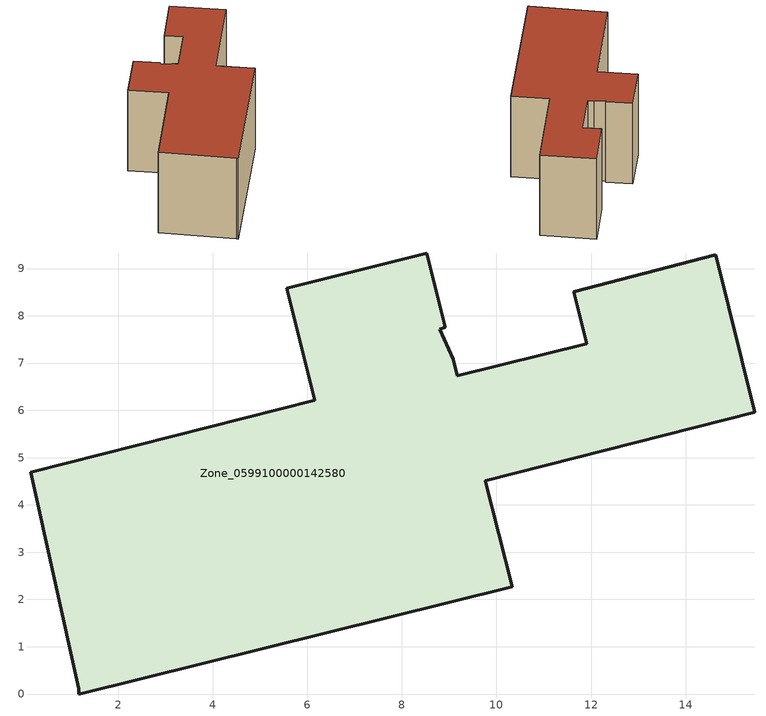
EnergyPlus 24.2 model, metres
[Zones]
Zone_0599100000142580
 floor ground (C_G): 5.56,8.59 8.53,9.33 8.92,7.76 8.8,7.71 9.08,7.08 9.17,6.73 11.91,7.41 11.64,8.51 14.64,9.29 15.46,5.96 9.76,4.51 10.33,2.27 1.17,0 1.16,0.11 0.15,4.69 6.15,6.21 z0
 wall outside (C_F): 9.08,7.08 8.8,7.71 8.92,7.76 8.53,9.33 5.56,8.59 6.15,6.21 0.15,4.69 1.16,0.11 1.17,0 10.33,2.27 9.76,4.51 15.46,5.96 14.64,9.29 11.64,8.51 11.91,7.41 9.17,6.73 9.08,7.08 z0:5.84
 roof outside (C_R): 0.15,4.69 1.16,0.11 1.17,0 10.33,2.27 9.76,4.51 15.46,5.96 14.64,9.29 11.64,8.51 11.91,7.41 9.17,6.73 9.08,7.08 8.8,7.71 8.92,7.76 8.53,9.33 5.56,8.59 6.15,6.21 z5.84
[BUILDING]
Pand.0599100000142580: North Axis=0; Terrain=City; Loads Convergence Tolerance Value=0.04; Temperature Convergence Tolerance Value=0.4; Solar Distribution=FullExterior; Maximum Number of Warmup Days=25; Minimum Number of Warmup Days=1
[Site:Location]
Rotterdam.The.Hague.AP_ZH_NLD Design_Conditions: Latitude=51.96; Longitude=4.45; Time Zone=1; Elevation=-4.5
[SITE:GROUNDTEMPERATURE:BUILDINGSURFACE]
18, 18, 18, 18, 18, 18, 18, 18, 18, 18, 18, 18
[MATERIAL] Thermal Absorptance=0.9; Solar Absorptance=0.7; Visible Absorptance=0.7
Name | Roughness | Thickness | Conductivity | Density | Specific Heat
G.TI.1965-1974 | MediumSmooth | 0.15 | 0.882353 | 540 | 1210
F.TI.1965-1974 | Rough | 0.3 | 0.697674 | 1920 | 840
R.TI.1965-1974 | MediumRough | 0.2 | 0.232558 | 1500 | 1000
[CONSTRUCTION]
C_G: G.TI.1965-1974
C_F: F.TI.1965-1974
C_R: R.TI.1965-1974
[ZONE]
Zone_0599100000142580: Type=1; Multiplier=1; Ceiling Height=Autocalculate; Volume=Autocalculate; Floor Area=autocalculate; Part of Total Floor Area=Yes
[ZONEINFILTRATION:DESIGNFLOWRATE]
Infil_Zone_0599100000142580: Zone or ZoneList or Space or SpaceList=Zone_0599100000142580; Schedule=AlwaysOn; Design Flow Rate Calculation Method=Flow/Area; Flow Rate per Floor Area=0.003; Constant Term Coefficient=1; Temperature Term Coefficient=0; Velocity Term Coefficient=0; Velocity Squared Term Coefficient=0
[HVACTEMPLATE:ZONE:IDEALLOADSAIRSYSTEM]
Zone_0599100000142580: Maximum Heating Supply Air Temperature=50; Minimum Cooling Supply Air Temperature=13; Maximum Heating Supply Air Humidity Ratio=0.0156; Minimum Cooling Supply Air Humidity Ratio=0.0077; Heating Limit=NoLimit; Cooling Limit=NoLimit; Dehumidification Control Type=ConstantSensibleHeatRatio; Cooling Sensible Heat Ratio=0.7; Dehumidification Setpoint=60; Humidification Control Type=None; Humidification Setpoint=30; Outdoor Air Method=None; Outdoor Air Flow Rate per Person=0.00944; Outdoor Air Flow Rate per Zone Floor Area=0; Outdoor Air Flow Rate per Zone=0; Demand Controlled Ventilation Type=None; Outdoor Air Economizer Type=NoEconomizer; Heat Recovery Type=None; Sensible Heat Recovery Effectiveness=0.7; Latent Heat Recovery Effectiveness=0.65
[ZONECONTROL:THERMOSTAT]
ThermostatControl_Zone_0599100000142580: Zone or ZoneList=Zone_0599100000142580; Control Type Schedule=DualSetpointControlType; Control 1=Thermostat_Zone_0599100000142580; Temperature Difference Between Cutout And Setpoint=0
[THERMOSTATSETPOINT:DUALSETPOINT]
Thermostat_Zone_0599100000142580: Heating Setpoint Temperature Schedule=HeatingSetpoint_Zone_0599100000142580; Cooling Setpoint Temperature Schedule=CoolingSetpoint_Zone_0599100000142580
[SCHEDULE:COMPACT]
HeatingSetpoint_Zone_0599100000142580: Through: 12/31, For: AllDays, Until: 24:00, 21
CoolingSetpoint_Zone_0599100000142580: Through: 12/31, For: AllDays, Until: 24:00, 24
DualSetpointControlType: Through: 12/31, For: AllDays, Until: 24:00, 4
AlwaysOn: Through: 12/31, For: AllDays, Until: 24:00, 1
